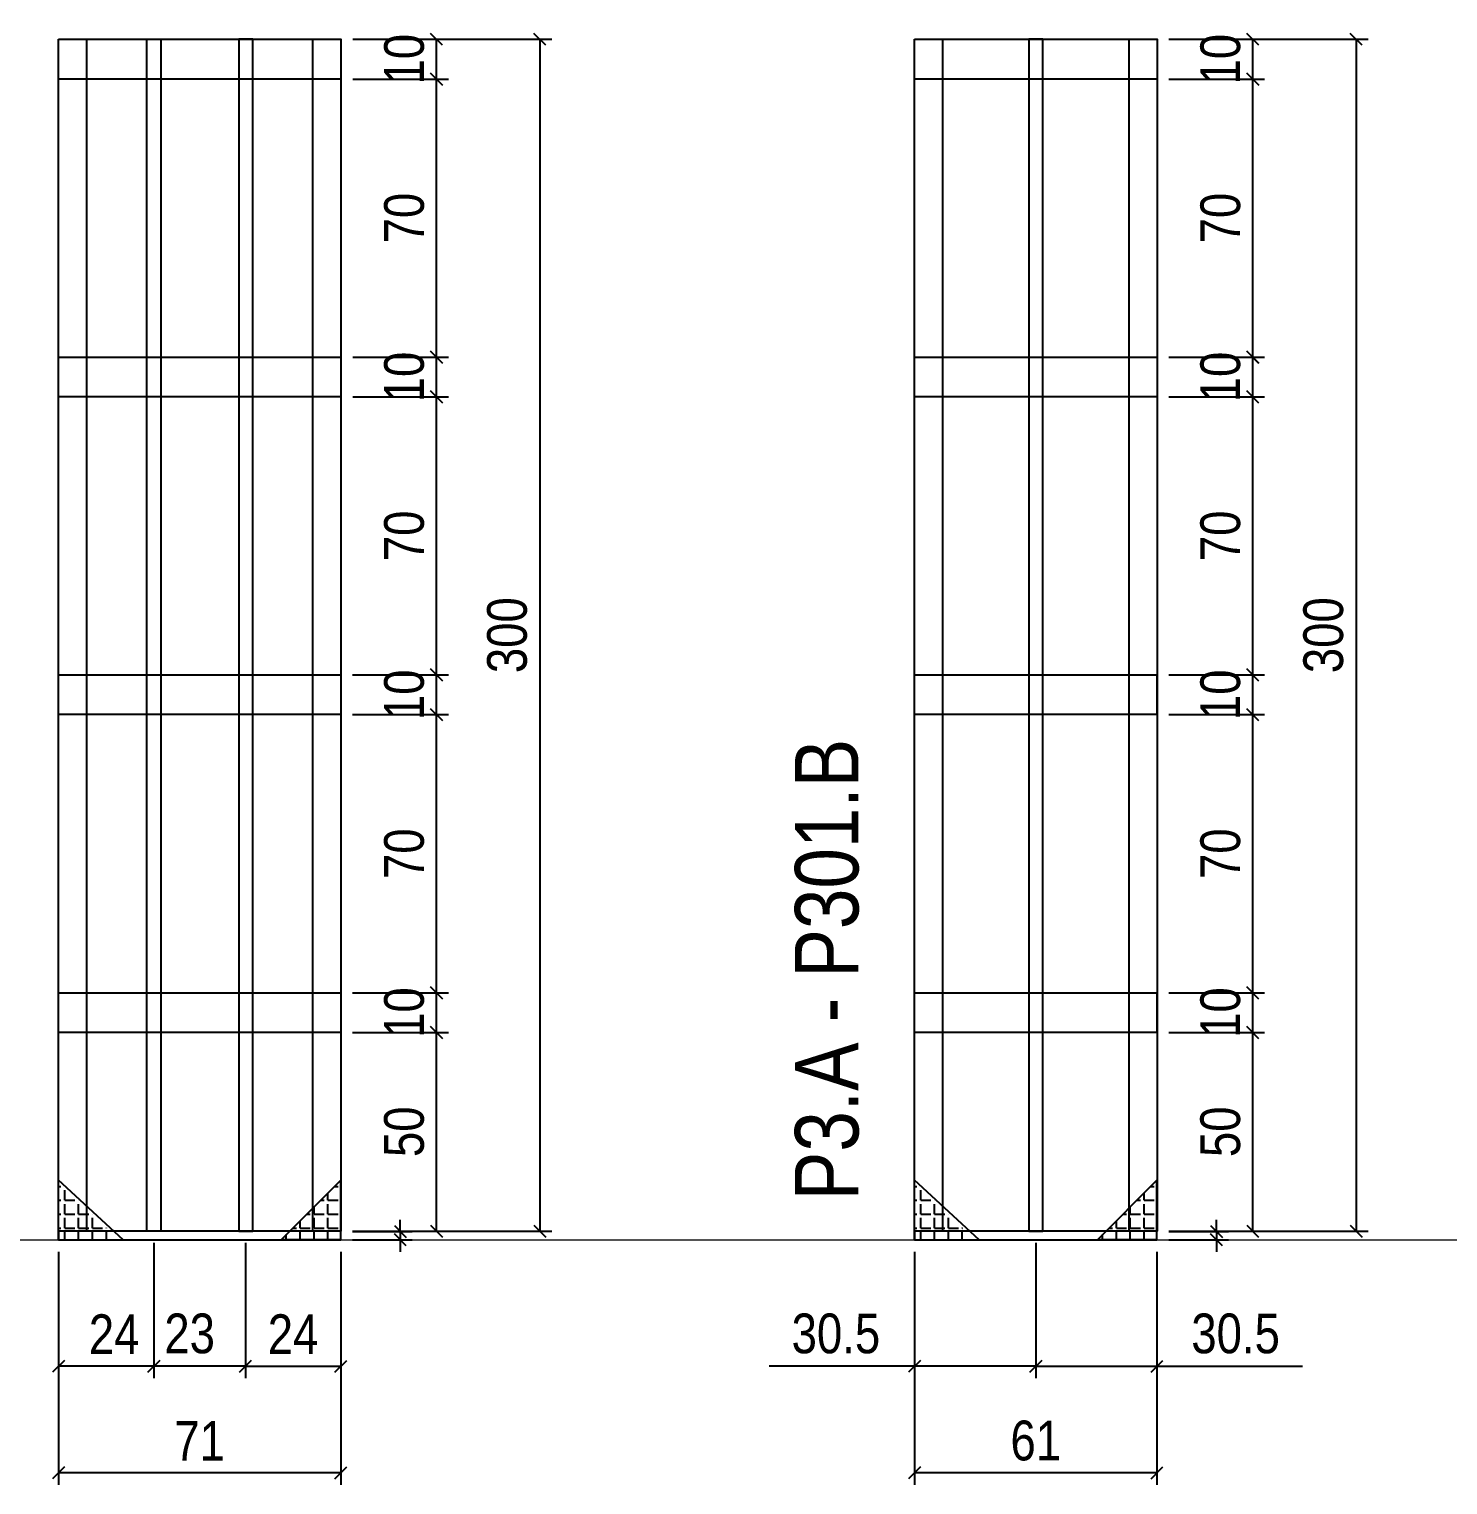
# Model space of a CAD drawing. Extents: x 2282 to 12463, y 760 to 16806.
# Drawn here: x 8296.3 to 8653.3, y 12574.8 to 12941.3 of the extents above; entities that cross this region are included whole.
import ezdxf

# ---------------------------------------------------------------- set-up
doc = ezdxf.new("R2010")
doc.units = 0
doc.layers.add('CARIMBO', color=255, linetype='Continuous', lineweight=9)
for name, color, linetype in [('COTA', 241, 'Continuous'), ('NOMENCLATURA', 7, 'Continuous'), ('SARR_2.2x10', 60, 'Continuous'), ('SARR_2.2x7', 40, 'Continuous'), ('SARR_3.5x7', 81, 'Continuous'), ('SARR_7x7', 40, 'Continuous')]:
    doc.layers.add(name, color=color, linetype=linetype)
doc.styles.add('ARIAL_NARROW', font='ARIALN.TTF', dxfattribs={"height": 0.2})
doc.styles.add('COTA TECNICA', font='techl___.ttf', dxfattribs={"height": 10})
doc.dimstyles.new('PAINEL', dxfattribs={"dimtxt": 10, "dimasz": 3, "dimexe": 3, "dimexo": 3, "dimgap": 3, "dimtad": 1, "dimdec": 1, "dimzin": 12, "dimdsep": 46, "dimtxsty": 'COTA TECNICA', "dimblk1": 'OBLIQUE', "dimblk2": 'OBLIQUE', "dimsah": 1, "dimcen": 0.9, "dimclrd": 4, "dimclre": 4, "dimclrt": 240, "dimadec": 1, "dimazin": 3, "dimtfac": 1, "dimtdec": 1, "dimtmove": 0, "dimatfit": 3, "dimfxl": 1, "dimtolj": 1, "dimtzin": 12, "dimarcsym": 0})
pattern_1 = [(0, (41882.052, 22002.8548), (0, 3.4925), [2.54, -0.9525]), (90, (41882.052, 22002.8548), (-3.4925, 2e-16), [2.54, -0.9525])]
pattern_2 = [(0, (41711.032, 22002.8548), (0, 3.4925), [2.54, -0.9525]), (90, (41711.032, 22002.8548), (-3.4925, 2e-16), [2.54, -0.9525])]
pattern_3 = [(0, (42087.453, 22002.8548), (0, 3.4925), [2.54, -0.9525]), (90, (42087.453, 22002.8548), (-3.4925, 2e-16), [2.54, -0.9525])]
pattern_4 = [(0, (41926.433, 22002.8548), (0, 3.4925), [2.54, -0.9525]), (90, (41926.433, 22002.8548), (-3.4925, 2e-16), [2.54, -0.9525])]

# ---------------------------------------------------------------- blocks, each defined once
blk = doc.blocks.new('_Oblique')
at = {"color": 0, "linetype": 'ByBlock', "lineweight": -2}
blk.add_line((-0.5, -0.5), (0.5, 0.5), dxfattribs=at)
blk = doc.blocks.new('*D430')
at = {"layer": 'COTA', "color": 4, "lineweight": -2, "transparency": 16777216}
for p, q in [((8389.72, 12638.56), (8389.72, 12641.56)), ((8377.73, 12638.56), (8392.72, 12638.56)), ((8377.73, 12636.5), (8392.72, 12636.5)), ((8389.72, 12638.56), (8389.72, 12636.5)), ((8389.72, 12636.5), (8389.72, 12633.5))]:
    blk.add_line(p, q, dxfattribs=at)
at = {"layer": 'Defpoints', "color": 0, "transparency": 16777216}
for p in [(8374.73, 12638.56), (8374.73, 12636.5), (8389.72, 12636.5)]:
    blk.add_point(p, dxfattribs=at)
at = {"layer": 'COTA', "color": 4, "lineweight": -2, "transparency": 16777216, "xscale": 3, "yscale": 3, "zscale": 3}
for p, rotation in [((8389.72, 12638.56), 270), ((8389.72, 12636.5), 90)]:
    blk.add_blockref('_Oblique', p, dxfattribs=dict(at, rotation=rotation))
blk = doc.blocks.new('*D431')
at = {"layer": 'COTA', "color": 4, "lineweight": -2, "transparency": 16777216}
for p, q in [((8377.73, 12688.7), (8401.82, 12688.7)), ((8398.82, 12638.7), (8398.82, 12688.7)), ((8377.73, 12638.7), (8401.82, 12638.7))]:
    blk.add_line(p, q, dxfattribs=at)
at = {"layer": 'Defpoints', "color": 0, "transparency": 16777216}
for p in [(8374.73, 12688.7), (8398.82, 12688.7), (8374.73, 12638.7)]:
    blk.add_point(p, dxfattribs=at)
at = {"layer": 'COTA', "color": 4, "lineweight": -2, "transparency": 16777216, "xscale": 3, "yscale": 3, "zscale": 3}
for p, rotation in [((8398.82, 12688.7), 90), ((8398.82, 12638.7), 270)]:
    blk.add_blockref('_Oblique', p, dxfattribs=dict(at, rotation=rotation))
at = {"layer": 'COTA', "color": 240, "transparency": 16777216, "insert": (8390.71, 12663.7), "char_height": 10, "attachment_point": 5, "rotation": 90, "style": 'COTA TECNICA'}
blk.add_mtext('\\A1;50', dxfattribs=at)
blk = doc.blocks.new('*D432')
at = {"layer": 'COTA', "color": 4, "lineweight": -2, "transparency": 16777216}
for p, q in [((8377.73, 12698.7), (8401.82, 12698.7)), ((8398.82, 12688.7), (8398.82, 12698.7)), ((8377.73, 12688.7), (8401.82, 12688.7))]:
    blk.add_line(p, q, dxfattribs=at)
at = {"layer": 'Defpoints', "color": 0, "transparency": 16777216}
for p in [(8374.73, 12698.7), (8398.82, 12698.7), (8374.73, 12688.7)]:
    blk.add_point(p, dxfattribs=at)
at = {"layer": 'COTA', "color": 4, "lineweight": -2, "transparency": 16777216, "xscale": 3, "yscale": 3, "zscale": 3}
for p, rotation in [((8398.82, 12698.7), 90), ((8398.82, 12688.7), 270)]:
    blk.add_blockref('_Oblique', p, dxfattribs=dict(at, rotation=rotation))
at = {"layer": 'COTA', "color": 240, "transparency": 16777216, "insert": (8390.72, 12693.7), "char_height": 10, "attachment_point": 5, "rotation": 90, "style": 'COTA TECNICA'}
blk.add_mtext('\\A1;10', dxfattribs=at)
blk = doc.blocks.new('*D433')
at = {"layer": 'COTA', "color": 4, "lineweight": -2, "transparency": 16777216}
for p, q in [((8350.73, 12635.7), (8350.73, 12601.65)), ((8327.69, 12632.7), (8327.69, 12601.65)), ((8350.73, 12604.65), (8327.69, 12604.65))]:
    blk.add_line(p, q, dxfattribs=at)
at = {"layer": 'Defpoints', "color": 0, "transparency": 16777216}
for p in [(8327.69, 12635.7), (8350.73, 12638.7), (8327.69, 12604.65)]:
    blk.add_point(p, dxfattribs=at)
at = {"layer": 'COTA', "color": 4, "lineweight": -2, "transparency": 16777216, "xscale": 3, "yscale": 3, "zscale": 3, "rotation": 180}
blk.add_blockref('_Oblique', (8327.69, 12604.65), dxfattribs=at)
at = {"layer": 'COTA', "color": 4, "lineweight": -2, "transparency": 16777216, "xscale": 3, "yscale": 3, "zscale": 3}
blk.add_blockref('_Oblique', (8350.73, 12604.65), dxfattribs=at)
at = {"layer": 'COTA', "color": 240, "transparency": 16777216, "insert": (8336.71, 12612.87), "char_height": 10, "attachment_point": 5, "style": 'COTA TECNICA'}
blk.add_mtext('\\A1;23', dxfattribs=at)
blk = doc.blocks.new('*D434')
at = {"layer": 'COTA', "color": 4, "lineweight": -2, "transparency": 16777216}
for p, q in [((8327.69, 12635.7), (8327.69, 12601.65)), ((8303.73, 12633.5), (8303.73, 12601.65)), ((8327.69, 12604.65), (8303.73, 12604.65))]:
    blk.add_line(p, q, dxfattribs=at)
at = {"layer": 'Defpoints', "color": 0, "transparency": 16777216}
for p in [(8303.73, 12636.5), (8327.69, 12638.7), (8303.73, 12604.65)]:
    blk.add_point(p, dxfattribs=at)
at = {"layer": 'COTA', "color": 4, "lineweight": -2, "transparency": 16777216, "xscale": 3, "yscale": 3, "zscale": 3, "rotation": 180}
blk.add_blockref('_Oblique', (8303.73, 12604.65), dxfattribs=at)
at = {"layer": 'COTA', "color": 4, "lineweight": -2, "transparency": 16777216, "xscale": 3, "yscale": 3, "zscale": 3}
blk.add_blockref('_Oblique', (8327.69, 12604.65), dxfattribs=at)
at = {"layer": 'COTA', "color": 240, "transparency": 16777216, "insert": (8317.71, 12612.73), "char_height": 10, "attachment_point": 5, "style": 'COTA TECNICA'}
blk.add_mtext('\\A1;24', dxfattribs=at)
blk = doc.blocks.new('*D435')
at = {"layer": 'COTA', "color": 4, "lineweight": -2, "transparency": 16777216}
for p, q in [((8377.73, 12768.7), (8401.82, 12768.7)), ((8398.82, 12698.7), (8398.82, 12768.7)), ((8380.73, 12698.7), (8401.82, 12698.7))]:
    blk.add_line(p, q, dxfattribs=at)
at = {"layer": 'Defpoints', "color": 0, "transparency": 16777216}
for p in [(8374.73, 12768.7), (8398.82, 12768.7), (8377.73, 12698.7)]:
    blk.add_point(p, dxfattribs=at)
at = {"layer": 'COTA', "color": 4, "lineweight": -2, "transparency": 16777216, "xscale": 3, "yscale": 3, "zscale": 3}
for p, rotation in [((8398.82, 12768.7), 90), ((8398.82, 12698.7), 270)]:
    blk.add_blockref('_Oblique', p, dxfattribs=dict(at, rotation=rotation))
at = {"layer": 'COTA', "color": 240, "transparency": 16777216, "insert": (8390.72, 12733.7), "char_height": 10, "attachment_point": 5, "rotation": 90, "style": 'COTA TECNICA'}
blk.add_mtext('\\A1;70', dxfattribs=at)
blk = doc.blocks.new('*D436')
at = {"layer": 'COTA', "color": 4, "lineweight": -2, "transparency": 16777216}
for p, q in [((8377.73, 12778.7), (8401.82, 12778.7)), ((8398.82, 12768.7), (8398.82, 12778.7)), ((8377.73, 12768.7), (8401.82, 12768.7))]:
    blk.add_line(p, q, dxfattribs=at)
at = {"layer": 'Defpoints', "color": 0, "transparency": 16777216}
for p in [(8374.73, 12778.7), (8398.82, 12778.7), (8374.73, 12768.7)]:
    blk.add_point(p, dxfattribs=at)
at = {"layer": 'COTA', "color": 4, "lineweight": -2, "transparency": 16777216, "xscale": 3, "yscale": 3, "zscale": 3}
for p, rotation in [((8398.82, 12778.7), 90), ((8398.82, 12768.7), 270)]:
    blk.add_blockref('_Oblique', p, dxfattribs=dict(at, rotation=rotation))
at = {"layer": 'COTA', "color": 240, "transparency": 16777216, "insert": (8390.72, 12773.7), "char_height": 10, "attachment_point": 5, "rotation": 90, "style": 'COTA TECNICA'}
blk.add_mtext('\\A1;10', dxfattribs=at)
blk = doc.blocks.new('*D437')
at = {"layer": 'COTA', "color": 4, "linetype": 'ByBlock', "lineweight": -2, "transparency": 16777216}
for p, q in [((8377.74, 12938.7), (8427.85, 12938.7)), ((8424.85, 12938.7), (8424.85, 12638.7)), ((8377.74, 12638.7), (8427.85, 12638.7))]:
    blk.add_line(p, q, dxfattribs=at)
at = {"layer": 'Defpoints', "color": 0, "linetype": 'ByBlock', "transparency": 16777216}
for p in [(8374.74, 12938.7), (8374.74, 12638.7), (8424.85, 12638.7)]:
    blk.add_point(p, dxfattribs=at)
at = {"layer": 'COTA', "color": 4, "linetype": 'ByBlock', "lineweight": -2, "transparency": 16777216, "xscale": 3, "yscale": 3, "zscale": 3}
for p, rotation in [((8424.85, 12938.7), 90), ((8424.85, 12638.7), 270)]:
    blk.add_blockref('_Oblique', p, dxfattribs=dict(at, rotation=rotation))
at = {"layer": 'COTA', "color": 240, "linetype": 'ByBlock', "transparency": 16777216, "insert": (8416.63, 12788.7), "char_height": 10, "attachment_point": 5, "rotation": 90, "style": 'COTA TECNICA'}
blk.add_mtext('\\A1;300', dxfattribs=at)
blk = doc.blocks.new('*D442')
at = {"layer": 'COTA', "color": 4, "linetype": 'ByBlock', "lineweight": -2, "transparency": 16777216}
for p, q in [((8377.74, 12848.7), (8401.82, 12848.7)), ((8398.82, 12778.7), (8398.82, 12848.7)), ((8377.73, 12778.7), (8401.82, 12778.7))]:
    blk.add_line(p, q, dxfattribs=at)
at = {"layer": 'Defpoints', "color": 0, "linetype": 'ByBlock', "transparency": 16777216}
for p in [(8374.74, 12848.7), (8398.82, 12848.7), (8374.73, 12778.7)]:
    blk.add_point(p, dxfattribs=at)
at = {"layer": 'COTA', "color": 4, "linetype": 'ByBlock', "lineweight": -2, "transparency": 16777216, "xscale": 3, "yscale": 3, "zscale": 3}
for p, rotation in [((8398.82, 12848.7), 90), ((8398.82, 12778.7), 270)]:
    blk.add_blockref('_Oblique', p, dxfattribs=dict(at, rotation=rotation))
at = {"layer": 'COTA', "color": 240, "linetype": 'ByBlock', "transparency": 16777216, "insert": (8390.72, 12813.7), "char_height": 10, "attachment_point": 5, "rotation": 90, "style": 'COTA TECNICA'}
blk.add_mtext('\\A1;70', dxfattribs=at)
blk = doc.blocks.new('*D438')
at = {"layer": 'COTA', "color": 4, "linetype": 'ByBlock', "lineweight": -2, "transparency": 16777216}
for p, q in [((8377.74, 12858.7), (8401.82, 12858.7)), ((8398.82, 12848.7), (8398.82, 12858.7)), ((8377.74, 12848.7), (8401.82, 12848.7))]:
    blk.add_line(p, q, dxfattribs=at)
at = {"layer": 'Defpoints', "color": 0, "linetype": 'ByBlock', "transparency": 16777216}
for p in [(8374.74, 12858.7), (8398.82, 12858.7), (8374.74, 12848.7)]:
    blk.add_point(p, dxfattribs=at)
at = {"layer": 'COTA', "color": 4, "linetype": 'ByBlock', "lineweight": -2, "transparency": 16777216, "xscale": 3, "yscale": 3, "zscale": 3}
for p, rotation in [((8398.82, 12858.7), 90), ((8398.82, 12848.7), 270)]:
    blk.add_blockref('_Oblique', p, dxfattribs=dict(at, rotation=rotation))
at = {"layer": 'COTA', "color": 240, "linetype": 'ByBlock', "transparency": 16777216, "insert": (8390.72, 12853.7), "char_height": 10, "attachment_point": 5, "rotation": 90, "style": 'COTA TECNICA'}
blk.add_mtext('\\A1;10', dxfattribs=at)
blk = doc.blocks.new('*D439')
at = {"layer": 'COTA', "color": 4, "linetype": 'ByBlock', "lineweight": -2, "transparency": 16777216}
for p, q in [((8303.73, 12633.5), (8303.73, 12574.81)), ((8374.73, 12633.5), (8374.73, 12574.81)), ((8374.73, 12577.81), (8303.73, 12577.81))]:
    blk.add_line(p, q, dxfattribs=at)
at = {"layer": 'Defpoints', "color": 0, "linetype": 'ByBlock', "transparency": 16777216}
for p in [(8303.73, 12636.5), (8374.73, 12636.5), (8303.73, 12577.81)]:
    blk.add_point(p, dxfattribs=at)
at = {"layer": 'COTA', "color": 4, "linetype": 'ByBlock', "lineweight": -2, "transparency": 16777216, "xscale": 3, "yscale": 3, "zscale": 3, "rotation": 180}
blk.add_blockref('_Oblique', (8303.73, 12577.81), dxfattribs=at)
at = {"layer": 'COTA', "color": 4, "linetype": 'ByBlock', "lineweight": -2, "transparency": 16777216, "xscale": 3, "yscale": 3, "zscale": 3}
blk.add_blockref('_Oblique', (8374.73, 12577.81), dxfattribs=at)
at = {"layer": 'COTA', "color": 240, "linetype": 'ByBlock', "transparency": 16777216, "insert": (8339.23, 12585.88), "char_height": 10, "attachment_point": 5, "style": 'COTA TECNICA'}
blk.add_mtext('\\A1;71', dxfattribs=at)
blk = doc.blocks.new('*D440')
at = {"layer": 'COTA', "color": 4, "linetype": 'ByBlock', "lineweight": -2, "transparency": 16777216}
for p, q in [((8350.73, 12635.7), (8350.73, 12601.65)), ((8374.73, 12633.5), (8374.73, 12601.65)), ((8350.73, 12604.65), (8374.73, 12604.65))]:
    blk.add_line(p, q, dxfattribs=at)
at = {"layer": 'Defpoints', "color": 0, "linetype": 'ByBlock', "transparency": 16777216}
for p in [(8350.73, 12638.7), (8374.73, 12636.5), (8374.73, 12604.65)]:
    blk.add_point(p, dxfattribs=at)
at = {"layer": 'COTA', "color": 4, "linetype": 'ByBlock', "lineweight": -2, "transparency": 16777216, "xscale": 3, "yscale": 3, "zscale": 3, "rotation": 180}
blk.add_blockref('_Oblique', (8350.73, 12604.65), dxfattribs=at)
at = {"layer": 'COTA', "color": 4, "linetype": 'ByBlock', "lineweight": -2, "transparency": 16777216, "xscale": 3, "yscale": 3, "zscale": 3}
blk.add_blockref('_Oblique', (8374.73, 12604.65), dxfattribs=at)
at = {"layer": 'COTA', "color": 240, "linetype": 'ByBlock', "transparency": 16777216, "insert": (8362.73, 12612.73), "char_height": 10, "attachment_point": 5, "style": 'COTA TECNICA'}
blk.add_mtext('\\A1;24', dxfattribs=at)
blk = doc.blocks.new('*D429')
at = {"layer": 'COTA', "color": 4, "linetype": 'ByBlock', "lineweight": -2, "transparency": 16777216}
for p, q in [((8377.75, 12928.7), (8401.83, 12928.7)), ((8398.83, 12858.7), (8398.83, 12928.7)), ((8377.74, 12858.7), (8401.83, 12858.7))]:
    blk.add_line(p, q, dxfattribs=at)
at = {"layer": 'Defpoints', "color": 0, "linetype": 'ByBlock', "transparency": 16777216}
for p in [(8374.75, 12928.7), (8398.83, 12928.7), (8374.74, 12858.7)]:
    blk.add_point(p, dxfattribs=at)
at = {"layer": 'COTA', "color": 4, "linetype": 'ByBlock', "lineweight": -2, "transparency": 16777216, "xscale": 3, "yscale": 3, "zscale": 3}
for p, rotation in [((8398.83, 12928.7), 90), ((8398.83, 12858.7), 270)]:
    blk.add_blockref('_Oblique', p, dxfattribs=dict(at, rotation=rotation))
at = {"layer": 'COTA', "color": 240, "linetype": 'ByBlock', "transparency": 16777216, "insert": (8390.73, 12893.7), "char_height": 10, "attachment_point": 5, "rotation": 90, "style": 'COTA TECNICA'}
blk.add_mtext('\\A1;70', dxfattribs=at)
blk = doc.blocks.new('*D441')
at = {"layer": 'COTA', "color": 4, "linetype": 'ByBlock', "lineweight": -2, "transparency": 16777216}
for p, q in [((8377.75, 12938.7), (8401.83, 12938.7)), ((8398.83, 12928.7), (8398.83, 12938.7)), ((8377.75, 12928.7), (8401.83, 12928.7))]:
    blk.add_line(p, q, dxfattribs=at)
at = {"layer": 'Defpoints', "color": 0, "linetype": 'ByBlock', "transparency": 16777216}
for p in [(8374.75, 12938.7), (8398.83, 12938.7), (8374.75, 12928.7)]:
    blk.add_point(p, dxfattribs=at)
at = {"layer": 'COTA', "color": 4, "linetype": 'ByBlock', "lineweight": -2, "transparency": 16777216, "xscale": 3, "yscale": 3, "zscale": 3}
for p, rotation in [((8398.83, 12938.7), 90), ((8398.83, 12928.7), 270)]:
    blk.add_blockref('_Oblique', p, dxfattribs=dict(at, rotation=rotation))
at = {"layer": 'COTA', "color": 240, "linetype": 'ByBlock', "transparency": 16777216, "insert": (8390.73, 12933.7), "char_height": 10, "attachment_point": 5, "rotation": 90, "style": 'COTA TECNICA'}
blk.add_mtext('\\A1;10', dxfattribs=at)
blk = doc.blocks.new('*D443')
at = {"layer": 'COTA', "color": 4, "lineweight": -2, "transparency": 16777216}
for p, q in [((8595.12, 12638.56), (8595.12, 12641.56)), ((8583.13, 12638.56), (8598.12, 12638.56)), ((8583.13, 12636.5), (8598.12, 12636.5)), ((8595.12, 12638.56), (8595.12, 12636.5)), ((8595.12, 12636.5), (8595.12, 12633.5))]:
    blk.add_line(p, q, dxfattribs=at)
at = {"layer": 'Defpoints', "color": 0, "transparency": 16777216}
for p in [(8580.13, 12638.56), (8580.13, 12636.5), (8595.12, 12636.5)]:
    blk.add_point(p, dxfattribs=at)
at = {"layer": 'COTA', "color": 4, "lineweight": -2, "transparency": 16777216, "xscale": 3, "yscale": 3, "zscale": 3}
for p, rotation in [((8595.12, 12638.56), 270), ((8595.12, 12636.5), 90)]:
    blk.add_blockref('_Oblique', p, dxfattribs=dict(at, rotation=rotation))
blk = doc.blocks.new('*D444')
at = {"layer": 'COTA', "color": 4, "lineweight": -2, "transparency": 16777216}
for p, q in [((8583.13, 12688.7), (8607.22, 12688.7)), ((8604.22, 12638.7), (8604.22, 12688.7)), ((8583.13, 12638.7), (8607.22, 12638.7))]:
    blk.add_line(p, q, dxfattribs=at)
at = {"layer": 'Defpoints', "color": 0, "transparency": 16777216}
for p in [(8580.13, 12688.7), (8604.22, 12688.7), (8580.13, 12638.7)]:
    blk.add_point(p, dxfattribs=at)
at = {"layer": 'COTA', "color": 4, "lineweight": -2, "transparency": 16777216, "xscale": 3, "yscale": 3, "zscale": 3}
for p, rotation in [((8604.22, 12688.7), 90), ((8604.22, 12638.7), 270)]:
    blk.add_blockref('_Oblique', p, dxfattribs=dict(at, rotation=rotation))
at = {"layer": 'COTA', "color": 240, "transparency": 16777216, "insert": (8596.11, 12663.7), "char_height": 10, "attachment_point": 5, "rotation": 90, "style": 'COTA TECNICA'}
blk.add_mtext('\\A1;50', dxfattribs=at)
blk = doc.blocks.new('*D445')
at = {"layer": 'COTA', "color": 4, "lineweight": -2, "transparency": 16777216}
for p, q in [((8583.13, 12698.7), (8607.22, 12698.7)), ((8604.22, 12688.7), (8604.22, 12698.7)), ((8583.13, 12688.7), (8607.22, 12688.7))]:
    blk.add_line(p, q, dxfattribs=at)
at = {"layer": 'Defpoints', "color": 0, "transparency": 16777216}
for p in [(8580.13, 12698.7), (8604.22, 12698.7), (8580.13, 12688.7)]:
    blk.add_point(p, dxfattribs=at)
at = {"layer": 'COTA', "color": 4, "lineweight": -2, "transparency": 16777216, "xscale": 3, "yscale": 3, "zscale": 3}
for p, rotation in [((8604.22, 12698.7), 90), ((8604.22, 12688.7), 270)]:
    blk.add_blockref('_Oblique', p, dxfattribs=dict(at, rotation=rotation))
at = {"layer": 'COTA', "color": 240, "transparency": 16777216, "insert": (8596.12, 12693.7), "char_height": 10, "attachment_point": 5, "rotation": 90, "style": 'COTA TECNICA'}
blk.add_mtext('\\A1;10', dxfattribs=at)
blk = doc.blocks.new('*D446')
at = {"layer": 'COTA', "color": 4, "lineweight": -2, "transparency": 16777216}
for p, q in [((8583.13, 12768.7), (8607.22, 12768.7)), ((8604.22, 12698.7), (8604.22, 12768.7)), ((8586.13, 12698.7), (8607.22, 12698.7))]:
    blk.add_line(p, q, dxfattribs=at)
at = {"layer": 'Defpoints', "color": 0, "transparency": 16777216}
for p in [(8580.13, 12768.7), (8604.22, 12768.7), (8583.13, 12698.7)]:
    blk.add_point(p, dxfattribs=at)
at = {"layer": 'COTA', "color": 4, "lineweight": -2, "transparency": 16777216, "xscale": 3, "yscale": 3, "zscale": 3}
for p, rotation in [((8604.22, 12768.7), 90), ((8604.22, 12698.7), 270)]:
    blk.add_blockref('_Oblique', p, dxfattribs=dict(at, rotation=rotation))
at = {"layer": 'COTA', "color": 240, "transparency": 16777216, "insert": (8596.12, 12733.7), "char_height": 10, "attachment_point": 5, "rotation": 90, "style": 'COTA TECNICA'}
blk.add_mtext('\\A1;70', dxfattribs=at)
blk = doc.blocks.new('*D447')
at = {"layer": 'COTA', "color": 4, "lineweight": -2, "transparency": 16777216}
for p, q in [((8583.13, 12778.7), (8607.22, 12778.7)), ((8604.22, 12768.7), (8604.22, 12778.7)), ((8583.13, 12768.7), (8607.22, 12768.7))]:
    blk.add_line(p, q, dxfattribs=at)
at = {"layer": 'Defpoints', "color": 0, "transparency": 16777216}
for p in [(8580.13, 12778.7), (8604.22, 12778.7), (8580.13, 12768.7)]:
    blk.add_point(p, dxfattribs=at)
at = {"layer": 'COTA', "color": 4, "lineweight": -2, "transparency": 16777216, "xscale": 3, "yscale": 3, "zscale": 3}
for p, rotation in [((8604.22, 12778.7), 90), ((8604.22, 12768.7), 270)]:
    blk.add_blockref('_Oblique', p, dxfattribs=dict(at, rotation=rotation))
at = {"layer": 'COTA', "color": 240, "transparency": 16777216, "insert": (8596.12, 12773.7), "char_height": 10, "attachment_point": 5, "rotation": 90, "style": 'COTA TECNICA'}
blk.add_mtext('\\A1;10', dxfattribs=at)
blk = doc.blocks.new('*D448')
at = {"layer": 'COTA', "color": 4, "linetype": 'ByBlock', "lineweight": -2, "transparency": 16777216}
for p, q in [((8583.14, 12938.7), (8633.25, 12938.7)), ((8630.25, 12938.7), (8630.25, 12638.7)), ((8583.14, 12638.7), (8633.25, 12638.7))]:
    blk.add_line(p, q, dxfattribs=at)
at = {"layer": 'Defpoints', "color": 0, "linetype": 'ByBlock', "transparency": 16777216}
for p in [(8580.14, 12938.7), (8580.14, 12638.7), (8630.25, 12638.7)]:
    blk.add_point(p, dxfattribs=at)
at = {"layer": 'COTA', "color": 4, "linetype": 'ByBlock', "lineweight": -2, "transparency": 16777216, "xscale": 3, "yscale": 3, "zscale": 3}
for p, rotation in [((8630.25, 12938.7), 90), ((8630.25, 12638.7), 270)]:
    blk.add_blockref('_Oblique', p, dxfattribs=dict(at, rotation=rotation))
at = {"layer": 'COTA', "color": 240, "linetype": 'ByBlock', "transparency": 16777216, "insert": (8622.03, 12788.7), "char_height": 10, "attachment_point": 5, "rotation": 90, "style": 'COTA TECNICA'}
blk.add_mtext('\\A1;300', dxfattribs=at)
blk = doc.blocks.new('*D450')
at = {"layer": 'COTA', "color": 4, "linetype": 'ByBlock', "lineweight": -2, "transparency": 16777216}
for p, q in [((8583.14, 12848.7), (8607.22, 12848.7)), ((8604.22, 12778.7), (8604.22, 12848.7)), ((8583.13, 12778.7), (8607.22, 12778.7))]:
    blk.add_line(p, q, dxfattribs=at)
at = {"layer": 'Defpoints', "color": 0, "linetype": 'ByBlock', "transparency": 16777216}
for p in [(8580.14, 12848.7), (8604.22, 12848.7), (8580.13, 12778.7)]:
    blk.add_point(p, dxfattribs=at)
at = {"layer": 'COTA', "color": 4, "linetype": 'ByBlock', "lineweight": -2, "transparency": 16777216, "xscale": 3, "yscale": 3, "zscale": 3}
for p, rotation in [((8604.22, 12848.7), 90), ((8604.22, 12778.7), 270)]:
    blk.add_blockref('_Oblique', p, dxfattribs=dict(at, rotation=rotation))
at = {"layer": 'COTA', "color": 240, "linetype": 'ByBlock', "transparency": 16777216, "insert": (8596.12, 12813.7), "char_height": 10, "attachment_point": 5, "rotation": 90, "style": 'COTA TECNICA'}
blk.add_mtext('\\A1;70', dxfattribs=at)
blk = doc.blocks.new('*D451')
at = {"layer": 'COTA', "color": 4, "linetype": 'ByBlock', "lineweight": -2, "transparency": 16777216}
for p, q in [((8583.14, 12858.7), (8607.22, 12858.7)), ((8604.22, 12848.7), (8604.22, 12858.7)), ((8583.14, 12848.7), (8607.22, 12848.7))]:
    blk.add_line(p, q, dxfattribs=at)
at = {"layer": 'Defpoints', "color": 0, "linetype": 'ByBlock', "transparency": 16777216}
for p in [(8580.14, 12858.7), (8604.22, 12858.7), (8580.14, 12848.7)]:
    blk.add_point(p, dxfattribs=at)
at = {"layer": 'COTA', "color": 4, "linetype": 'ByBlock', "lineweight": -2, "transparency": 16777216, "xscale": 3, "yscale": 3, "zscale": 3}
for p, rotation in [((8604.22, 12858.7), 90), ((8604.22, 12848.7), 270)]:
    blk.add_blockref('_Oblique', p, dxfattribs=dict(at, rotation=rotation))
at = {"layer": 'COTA', "color": 240, "linetype": 'ByBlock', "transparency": 16777216, "insert": (8596.12, 12853.7), "char_height": 10, "attachment_point": 5, "rotation": 90, "style": 'COTA TECNICA'}
blk.add_mtext('\\A1;10', dxfattribs=at)
blk = doc.blocks.new('*D452')
at = {"layer": 'COTA', "color": 4, "linetype": 'ByBlock', "lineweight": -2, "transparency": 16777216}
for p, q in [((8519.13, 12633.5), (8519.13, 12574.81)), ((8580.13, 12633.5), (8580.13, 12574.81)), ((8580.13, 12577.81), (8519.13, 12577.81))]:
    blk.add_line(p, q, dxfattribs=at)
at = {"layer": 'Defpoints', "color": 0, "linetype": 'ByBlock', "transparency": 16777216}
for p in [(8519.13, 12636.5), (8580.13, 12636.5), (8519.13, 12577.81)]:
    blk.add_point(p, dxfattribs=at)
at = {"layer": 'COTA', "color": 4, "linetype": 'ByBlock', "lineweight": -2, "transparency": 16777216, "xscale": 3, "yscale": 3, "zscale": 3, "rotation": 180}
blk.add_blockref('_Oblique', (8519.13, 12577.81), dxfattribs=at)
at = {"layer": 'COTA', "color": 4, "linetype": 'ByBlock', "lineweight": -2, "transparency": 16777216, "xscale": 3, "yscale": 3, "zscale": 3}
blk.add_blockref('_Oblique', (8580.13, 12577.81), dxfattribs=at)
at = {"layer": 'COTA', "color": 240, "linetype": 'ByBlock', "transparency": 16777216, "insert": (8549.63, 12585.91), "char_height": 10, "attachment_point": 5, "style": 'COTA TECNICA'}
blk.add_mtext('\\A1;61', dxfattribs=at)
blk = doc.blocks.new('*D453')
at = {"layer": 'COTA', "color": 4, "linetype": 'ByBlock', "lineweight": -2, "transparency": 16777216}
for p, q in [((8549.63, 12635.7), (8549.63, 12601.65)), ((8580.13, 12633.5), (8580.13, 12601.65)), ((8549.63, 12604.65), (8580.13, 12604.65)), ((8580.13, 12604.65), (8616.72, 12604.65))]:
    blk.add_line(p, q, dxfattribs=at)
at = {"layer": 'Defpoints', "color": 0, "linetype": 'ByBlock', "transparency": 16777216}
for p in [(8549.63, 12638.7), (8580.13, 12636.5), (8580.13, 12604.65)]:
    blk.add_point(p, dxfattribs=at)
at = {"layer": 'COTA', "color": 4, "linetype": 'ByBlock', "lineweight": -2, "transparency": 16777216, "xscale": 3, "yscale": 3, "zscale": 3, "rotation": 180}
blk.add_blockref('_Oblique', (8549.63, 12604.65), dxfattribs=at)
at = {"layer": 'COTA', "color": 4, "linetype": 'ByBlock', "lineweight": -2, "transparency": 16777216, "xscale": 3, "yscale": 3, "zscale": 3}
blk.add_blockref('_Oblique', (8580.13, 12604.65), dxfattribs=at)
at = {"layer": 'COTA', "color": 240, "linetype": 'ByBlock', "transparency": 16777216, "insert": (8599.92, 12612.87), "char_height": 10, "attachment_point": 5, "style": 'COTA TECNICA'}
blk.add_mtext('\\A1;30.5', dxfattribs=at)
blk = doc.blocks.new('*D449')
at = {"layer": 'COTA', "color": 4, "linetype": 'ByBlock', "lineweight": -2, "transparency": 16777216}
for p, q in [((8583.15, 12928.7), (8607.23, 12928.7)), ((8604.23, 12858.7), (8604.23, 12928.7)), ((8583.14, 12858.7), (8607.23, 12858.7))]:
    blk.add_line(p, q, dxfattribs=at)
at = {"layer": 'Defpoints', "color": 0, "linetype": 'ByBlock', "transparency": 16777216}
for p in [(8580.15, 12928.7), (8604.23, 12928.7), (8580.14, 12858.7)]:
    blk.add_point(p, dxfattribs=at)
at = {"layer": 'COTA', "color": 4, "linetype": 'ByBlock', "lineweight": -2, "transparency": 16777216, "xscale": 3, "yscale": 3, "zscale": 3}
for p, rotation in [((8604.23, 12928.7), 90), ((8604.23, 12858.7), 270)]:
    blk.add_blockref('_Oblique', p, dxfattribs=dict(at, rotation=rotation))
at = {"layer": 'COTA', "color": 240, "linetype": 'ByBlock', "transparency": 16777216, "insert": (8596.13, 12893.7), "char_height": 10, "attachment_point": 5, "rotation": 90, "style": 'COTA TECNICA'}
blk.add_mtext('\\A1;70', dxfattribs=at)
blk = doc.blocks.new('*D454')
at = {"layer": 'COTA', "color": 4, "linetype": 'ByBlock', "lineweight": -2, "transparency": 16777216}
for p, q in [((8583.15, 12938.7), (8607.23, 12938.7)), ((8604.23, 12928.7), (8604.23, 12938.7)), ((8583.15, 12928.7), (8607.23, 12928.7))]:
    blk.add_line(p, q, dxfattribs=at)
at = {"layer": 'Defpoints', "color": 0, "linetype": 'ByBlock', "transparency": 16777216}
for p in [(8580.15, 12938.7), (8604.23, 12938.7), (8580.15, 12928.7)]:
    blk.add_point(p, dxfattribs=at)
at = {"layer": 'COTA', "color": 4, "linetype": 'ByBlock', "lineweight": -2, "transparency": 16777216, "xscale": 3, "yscale": 3, "zscale": 3}
for p, rotation in [((8604.23, 12938.7), 90), ((8604.23, 12928.7), 270)]:
    blk.add_blockref('_Oblique', p, dxfattribs=dict(at, rotation=rotation))
at = {"layer": 'COTA', "color": 240, "linetype": 'ByBlock', "transparency": 16777216, "insert": (8596.13, 12933.7), "char_height": 10, "attachment_point": 5, "rotation": 90, "style": 'COTA TECNICA'}
blk.add_mtext('\\A1;10', dxfattribs=at)
blk = doc.blocks.new('*D458')
at = {"layer": 'COTA', "color": 4, "lineweight": -2, "transparency": 16777216}
for p, q in [((8549.63, 12635.7), (8549.63, 12601.65)), ((8519.13, 12633.5), (8519.13, 12601.65)), ((8519.13, 12604.65), (8482.54, 12604.65)), ((8549.63, 12604.65), (8519.13, 12604.65))]:
    blk.add_line(p, q, dxfattribs=at)
at = {"layer": 'Defpoints', "color": 0, "transparency": 16777216}
for p in [(8519.13, 12636.5), (8549.63, 12638.7), (8519.13, 12604.65)]:
    blk.add_point(p, dxfattribs=at)
at = {"layer": 'COTA', "color": 4, "lineweight": -2, "transparency": 16777216, "xscale": 3, "yscale": 3, "zscale": 3, "rotation": 180}
blk.add_blockref('_Oblique', (8519.13, 12604.65), dxfattribs=at)
at = {"layer": 'COTA', "color": 4, "lineweight": -2, "transparency": 16777216, "xscale": 3, "yscale": 3, "zscale": 3}
blk.add_blockref('_Oblique', (8549.63, 12604.65), dxfattribs=at)
at = {"layer": 'COTA', "color": 240, "transparency": 16777216, "insert": (8499.34, 12612.87), "char_height": 10, "attachment_point": 5, "style": 'COTA TECNICA'}
blk.add_mtext('\\A1;30.5', dxfattribs=at)

msp = doc.modelspace()

# ---------------------------------------------------------------- hatches: boundary and pattern name
at = {"layer": 'SARR_2.2x10'}
h = msp.add_hatch(dxfattribs=at)
h.set_pattern_fill('ANGLE', color=256, scale=0.5)
h.set_pattern_definition(pattern_2)
h.paths.add_polyline_path([(8310.73, 12644.5), (8303.73, 12651.49), (8303.73, 12638.7), (8310.73, 12638.7)])
h = msp.add_hatch(dxfattribs=at)
h.set_pattern_fill('ANGLE', color=256, scale=0.5)
h.set_pattern_definition(pattern_1)
h.paths.add_polyline_path([(8367.73, 12644.5), (8374.73, 12651.49), (8374.73, 12638.7), (8367.73, 12638.7)])
h = msp.add_hatch(dxfattribs=at)
h.set_pattern_fill('ANGLE', color=256, scale=0.5)
h.set_pattern_definition(pattern_4)
h.paths.add_polyline_path([(8526.13, 12644.5), (8519.13, 12651.49), (8519.13, 12638.7), (8526.13, 12638.7)])
h = msp.add_hatch(dxfattribs=at)
h.set_pattern_fill('ANGLE', color=256, scale=0.5)
h.set_pattern_definition(pattern_3)
h.paths.add_polyline_path([(8573.13, 12644.5), (8580.13, 12651.49), (8580.13, 12638.7), (8573.13, 12638.7)])
h = msp.add_hatch(dxfattribs=at)
h.set_pattern_fill('ANGLE', color=256, scale=0.5)
h.set_pattern_definition(pattern_2)
h.paths.add_polyline_path([(8310.73, 12644.5), (8310.73, 12638.7), (8316.53, 12638.7)])
h = msp.add_hatch(dxfattribs=at)
h.set_pattern_fill('ANGLE', color=256, scale=0.5)
h.set_pattern_definition(pattern_1)
h.paths.add_polyline_path([(8367.73, 12644.5), (8367.73, 12638.7), (8361.93, 12638.7)])
h = msp.add_hatch(dxfattribs=at)
h.set_pattern_fill('ANGLE', color=256, scale=0.5)
h.set_pattern_definition(pattern_4)
h.paths.add_polyline_path([(8526.13, 12644.5), (8526.13, 12638.7), (8531.93, 12638.7)])
h = msp.add_hatch(dxfattribs=at)
h.set_pattern_fill('ANGLE', color=256, scale=0.5)
h.set_pattern_definition(pattern_3)
h.paths.add_polyline_path([(8573.13, 12644.5), (8573.13, 12638.7), (8567.33, 12638.7)])
h = msp.add_hatch(dxfattribs=at)
h.set_pattern_fill('ANGLE', color=256, scale=0.5)
h.set_pattern_definition(pattern_2)
h.paths.add_polyline_path([(8316.53, 12638.7), (8303.73, 12638.7), (8303.73, 12636.5), (8318.73, 12636.5)])
h = msp.add_hatch(dxfattribs=at)
h.set_pattern_fill('ANGLE', color=256, scale=0.5)
h.set_pattern_definition(pattern_1)
h.paths.add_polyline_path([(8361.93, 12638.7), (8374.73, 12638.7), (8374.73, 12636.5), (8359.73, 12636.5)])
h = msp.add_hatch(dxfattribs=at)
h.set_pattern_fill('ANGLE', color=256, scale=0.5)
h.set_pattern_definition(pattern_4)
h.paths.add_polyline_path([(8531.93, 12638.7), (8519.13, 12638.7), (8519.13, 12636.5), (8534.13, 12636.5)])
h = msp.add_hatch(dxfattribs=at)
h.set_pattern_fill('ANGLE', color=256, scale=0.5)
h.set_pattern_definition(pattern_3)
h.paths.add_polyline_path([(8567.33, 12638.7), (8580.13, 12638.7), (8580.13, 12636.5), (8565.13, 12636.5)])

# ---------------------------------------------------------------- linework, layer by layer
at = {"layer": 'CARIMBO', "color": 3}
msp.add_line((2282.39, 12636.5), (9611.68, 12636.5), dxfattribs=at)
at = {"layer": 'SARR_2.2x10'}
for p, q in [((8303.73, 12636.5), (8303.73, 12651.49)), ((8319.97, 12636.5), (8303.73, 12651.49)), ((8359.73, 12636.5), (8374.73, 12651.49)), ((8374.73, 12636.5), (8374.73, 12651.49)), ((8519.13, 12636.5), (8519.13, 12651.49)), ((8535.37, 12636.5), (8519.13, 12651.49)), ((8565.13, 12636.5), (8580.13, 12651.49)), ((8580.13, 12636.5), (8580.13, 12651.49)), ((8303.73, 12636.5), (8326.73, 12636.5)), ((8374.73, 12636.5), (8359.73, 12636.5)), ((8519.13, 12636.5), (8532.13, 12636.5)), ((8580.13, 12636.5), (8565.13, 12636.5))]:
    msp.add_line(p, q, dxfattribs=at)
for points in [[(8303.74, 12938.7), (8374.75, 12938.7), (8374.75, 12928.7), (8303.74, 12928.7)], [(8519.14, 12938.7), (8580.15, 12938.7), (8580.15, 12928.7), (8519.14, 12928.7)], [(8303.73, 12858.7), (8374.74, 12858.7), (8374.74, 12848.7), (8303.73, 12848.7)], [(8519.13, 12858.7), (8580.14, 12858.7), (8580.14, 12848.7), (8519.13, 12848.7)], [(8303.73, 12778.7), (8374.73, 12778.7), (8374.73, 12768.7), (8303.73, 12768.7)], [(8519.13, 12778.7), (8580.13, 12778.7), (8580.13, 12768.7), (8519.13, 12768.7)], [(8303.73, 12698.7), (8374.73, 12698.7), (8374.73, 12688.7), (8303.73, 12688.7)], [(8519.13, 12698.7), (8580.13, 12698.7), (8580.13, 12688.7), (8519.13, 12688.7)]]:
    msp.add_lwpolyline(points, close=True, dxfattribs=at)
at = {"layer": 'SARR_2.2x7'}
for points in [[(8303.73, 12638.7), (8303.73, 12636.5), (8374.73, 12636.5), (8374.73, 12638.7), (8303.73, 12638.7)], [(8519.13, 12638.7), (8519.13, 12636.5), (8580.13, 12636.5), (8580.13, 12638.7), (8519.13, 12638.7)]]:
    msp.add_lwpolyline(points, dxfattribs=at)
at = {"layer": 'SARR_3.5x7'}
for points in [[(8325.94, 12938.7), (8329.44, 12938.7), (8329.44, 12638.7), (8325.94, 12638.7)], [(8352.58, 12938.7), (8349.08, 12938.7), (8349.08, 12638.7), (8352.58, 12638.7)], [(8551.38, 12938.7), (8547.88, 12938.7), (8547.88, 12638.7), (8551.38, 12638.7)]]:
    msp.add_lwpolyline(points, close=True, dxfattribs=at)
at = {"layer": 'SARR_7x7'}
for points in [[(8303.73, 12938.7), (8310.73, 12938.7), (8310.73, 12638.7), (8303.73, 12638.7)], [(8367.74, 12938.7), (8374.74, 12938.7), (8374.74, 12638.7), (8367.74, 12638.7)], [(8519.13, 12938.7), (8526.13, 12938.7), (8526.13, 12638.7), (8519.13, 12638.7)], [(8573.14, 12938.7), (8580.14, 12938.7), (8580.14, 12638.7), (8573.14, 12638.7)]]:
    msp.add_lwpolyline(points, close=True, dxfattribs=at)

# ---------------------------------------------------------------- texts
at = {"layer": 'NOMENCLATURA', "style": 'ARIAL_NARROW'}
msp.add_text('P3.A - P301.B', height=16, rotation=90, dxfattribs=at).set_placement((8505.02, 12646.47))

# ---------------------------------------------------------------- dimensions: what is measured, and where the dimension line sits
at = {"layer": 'COTA', "linetype": 'ByBlock'}
for base, p1, p2, picture, middle in [((8424.85, 12638.7), (8374.74, 12938.7), (8374.74, 12638.7), '*D437', (8416.63, 12788.7)), ((8630.25, 12638.7), (8580.14, 12938.7), (8580.14, 12638.7), '*D448', (8622.03, 12788.7)), ((8398.83, 12928.7), (8374.74, 12858.7), (8374.75, 12928.7), '*D429', (8390.73, 12893.7)), ((8604.23, 12928.7), (8580.14, 12858.7), (8580.15, 12928.7), '*D449', (8596.13, 12893.7)), ((8398.82, 12848.7), (8374.73, 12778.7), (8374.74, 12848.7), '*D442', (8390.72, 12813.7)), ((8604.22, 12848.7), (8580.13, 12778.7), (8580.14, 12848.7), '*D450', (8596.12, 12813.7))]:
    dim = msp.add_linear_dim(base=base, p1=p1, p2=p2, angle=90, dimstyle='PAINEL', override={"dimarcsym": 1}, dxfattribs=at)
    dim.commit()
    dim.dimension.update_dxf_attribs({"geometry": picture, "text_midpoint": middle})
for base, p1, p2, picture, middle in [((8398.83, 12938.7), (8374.75, 12928.7), (8374.75, 12938.7), '*D441', (8398.83, 12933.7)), ((8604.23, 12938.7), (8580.15, 12928.7), (8580.15, 12938.7), '*D454', (8604.23, 12933.7)), ((8398.82, 12858.7), (8374.74, 12848.7), (8374.74, 12858.7), '*D438', (8398.82, 12853.7)), ((8604.22, 12858.7), (8580.14, 12848.7), (8580.14, 12858.7), '*D451', (8604.22, 12853.7))]:
    dim = msp.add_linear_dim(base=base, p1=p1, p2=p2, angle=90, dimstyle='PAINEL', override={"dimarcsym": 1}, dxfattribs=at)
    dim.commit()
    dim.dimension.update_dxf_attribs({"geometry": picture, "text_midpoint": middle, "dimtype": 160})
at = {"layer": 'COTA'}
for base, p1, p2, picture, middle in [((8398.82, 12778.7), (8374.73, 12768.7), (8374.73, 12778.7), '*D436', (8398.82, 12773.7)), ((8604.22, 12778.7), (8580.13, 12768.7), (8580.13, 12778.7), '*D447', (8604.22, 12773.7)), ((8398.82, 12698.7), (8374.73, 12688.7), (8374.73, 12698.7), '*D432', (8398.82, 12693.7)), ((8604.22, 12698.7), (8580.13, 12688.7), (8580.13, 12698.7), '*D445', (8604.22, 12693.7))]:
    dim = msp.add_linear_dim(base=base, p1=p1, p2=p2, angle=90, dimstyle='PAINEL', dxfattribs=at)
    dim.commit()
    dim.dimension.update_dxf_attribs({"geometry": picture, "text_midpoint": middle, "dimtype": 160})
for base, p1, p2, picture, middle in [((8398.82, 12768.7), (8377.73, 12698.7), (8374.73, 12768.7), '*D435', (8390.72, 12733.7)), ((8604.22, 12768.7), (8583.13, 12698.7), (8580.13, 12768.7), '*D446', (8596.12, 12733.7)), ((8398.82, 12688.7), (8374.73, 12638.7), (8374.73, 12688.7), '*D431', (8390.71, 12663.7)), ((8604.22, 12688.7), (8580.13, 12638.7), (8580.13, 12688.7), '*D444', (8596.11, 12663.7))]:
    dim = msp.add_linear_dim(base=base, p1=p1, p2=p2, angle=90, dimstyle='PAINEL', dxfattribs=at)
    dim.commit()
    dim.dimension.update_dxf_attribs({"geometry": picture, "text_midpoint": middle})
for base, p1, p2, picture, middle in [((8389.72, 12636.5), (8374.73, 12638.56), (8374.73, 12636.5), '*D430', (8389.72, 12637.53)), ((8595.12, 12636.5), (8580.13, 12638.56), (8580.13, 12636.5), '*D443', (8595.12, 12637.53))]:
    dim = msp.add_linear_dim(base=base, p1=p1, p2=p2, angle=90, text=' ', dimstyle='PAINEL', dxfattribs=at)
    dim.commit()
    dim.dimension.update_dxf_attribs({"geometry": picture, "text_midpoint": middle})
at = {"layer": 'COTA', "color": 1}
dim = msp.add_linear_dim(base=(8303.73, 12604.65), p1=(8327.69, 12638.7), p2=(8303.73, 12636.5), angle=180, dimstyle='PAINEL', override={"dimtmove": 1}, dxfattribs=at)
dim.commit()
dim.dimension.update_dxf_attribs({"geometry": '*D434', "text_midpoint": (8317.71, 12604.65), "dimtype": 160})
at = {"layer": 'COTA', "linetype": 'ByBlock'}
for base, p1, p2, picture, middle in [((8303.73, 12577.81), (8374.73, 12636.5), (8303.73, 12636.5), '*D439', (8339.23, 12585.88)), ((8374.73, 12604.65), (8350.73, 12638.7), (8374.73, 12636.5), '*D440', (8362.73, 12612.73)), ((8519.13, 12577.81), (8580.13, 12636.5), (8519.13, 12636.5), '*D452', (8549.63, 12585.91)), ((8580.13, 12604.65), (8549.63, 12638.7), (8580.13, 12636.5), '*D453', (8599.92, 12612.87))]:
    dim = msp.add_linear_dim(base=base, p1=p1, p2=p2, dimstyle='PAINEL', override={"dimarcsym": 2}, dxfattribs=at)
    dim.commit()
    dim.dimension.update_dxf_attribs({"geometry": picture, "text_midpoint": middle})
at = {"layer": 'COTA', "color": 1}
dim = msp.add_linear_dim(base=(8327.69, 12604.65), p1=(8350.73, 12638.7), p2=(8327.69, 12635.7), angle=180, dimstyle='PAINEL', dxfattribs=at)
dim.commit()
dim.dimension.update_dxf_attribs({"geometry": '*D433', "text_midpoint": (8336.71, 12604.65), "dimtype": 160})
at = {"layer": 'COTA'}
dim = msp.add_linear_dim(base=(8519.13, 12604.65), p1=(8549.63, 12638.7), p2=(8519.13, 12636.5), dimstyle='PAINEL', dxfattribs=at)
dim.commit()
dim.dimension.update_dxf_attribs({"geometry": '*D458', "text_midpoint": (8499.34, 12612.87)})

doc.saveas('drawing.dxf')
